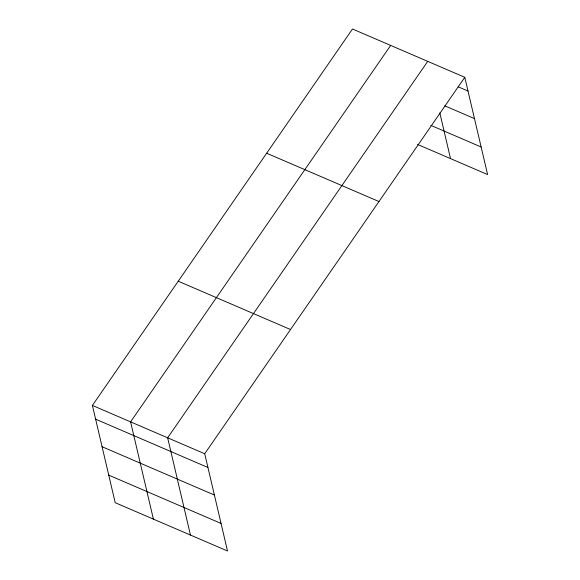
<?xml version="1.0" encoding="UTF-8"?>
<svg xmlns="http://www.w3.org/2000/svg" width="580" height="580" viewBox="0 0 580 580"><rect width="100%" height="100%" fill="white"/><g stroke="black" fill="none" stroke-linecap="round" stroke-linejoin="round"><path stroke-width="0.87" d="M464.79 77.307L204.704 453.748L227.519 551L115.21 502.693L92.401 405.442L352.481 29L464.79 77.307L487.599 174.558L417.593 144.442M390.666 45.421L130.587 421.87L153.395 519.122M427.728 61.364L167.649 437.806L190.457 535.057M458.127 86.782L468.009 91.031M444.824 105.843L474.476 118.596M430.897 125.381L481.132 146.994M266.655 153.229L378.965 201.536M178.227 281.22L290.536 329.527M92.401 405.442L204.704 453.748M95.62 419.173L207.923 467.48M102.087 446.73L214.39 495.037M108.743 475.129L221.052 523.436M439.836 112.984L450.537 158.615"/></g></svg>
